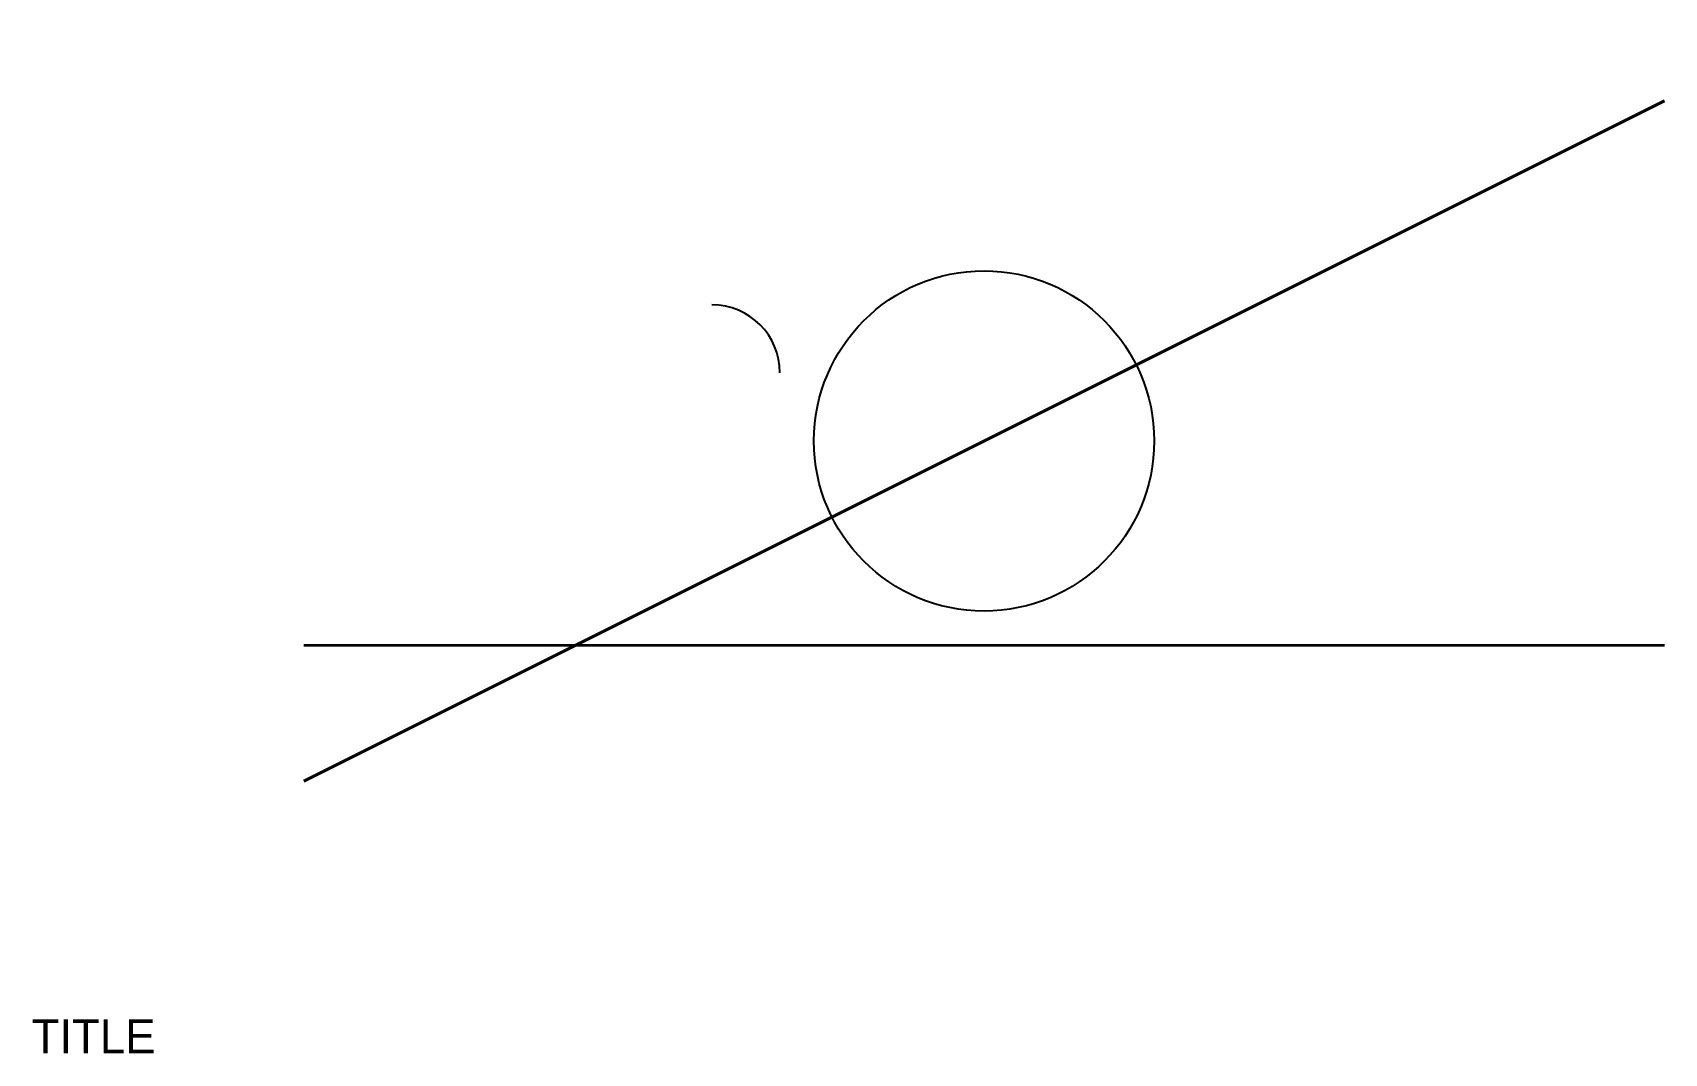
# Paper-space layout 'Layout1' of a CAD drawing. Header units: millimetres. Extents: x 10 to 250, y 10 to 160.
# The model-space entities are those that its viewports show. They can reach past a viewport. Long polylines and large blocks are cut down to what shows.
import ezdxf

# ---------------------------------------------------------------- set-up
doc = ezdxf.new("R2010")
doc.units = ezdxf.units.MM
doc.header["$LTSCALE"] = 2
doc.layers.add('TRUE', color=3, linetype='Continuous', true_color=0x336699)
doc.layers.add('VPORTS', color=8, linetype='Continuous', plot=False)
doc.layers.add('WALLS', color=1, linetype='Continuous', lineweight=50)
doc.layers.get('VPORTS').off()

msp = doc.modelspace()

# ---------------------------------------------------------------- linework, layer by layer
at = {"color": 4, "lineweight": 35}
msp.add_line((0, 10), (100, 10), dxfattribs=at)
at = {"color": 1, "true_color": 0xff0000}
msp.add_arc((30, 30), 5, 0, 90, dxfattribs=at)
at = {"layer": 'TRUE'}
msp.add_circle((50, 25), 12.5, dxfattribs=at)
at = {"layer": 'WALLS'}
msp.add_line((0, 0), (100, 50), dxfattribs=at)

psp = doc.layouts.get("Layout1")

# ---------------------------------------------------------------- texts
at = {"layer": 'WALLS'}
psp.add_text('TITLE', height=5, dxfattribs=at).set_placement((10, 10))

# ---------------------------------------------------------------- viewports
at = {"layer": 'VPORTS'}
psp.add_viewport(center=(150, 100), size=(200, 120), view_center_point=(50, 25), view_height=60, dxfattribs=at)

doc.saveas('drawing.dxf')
